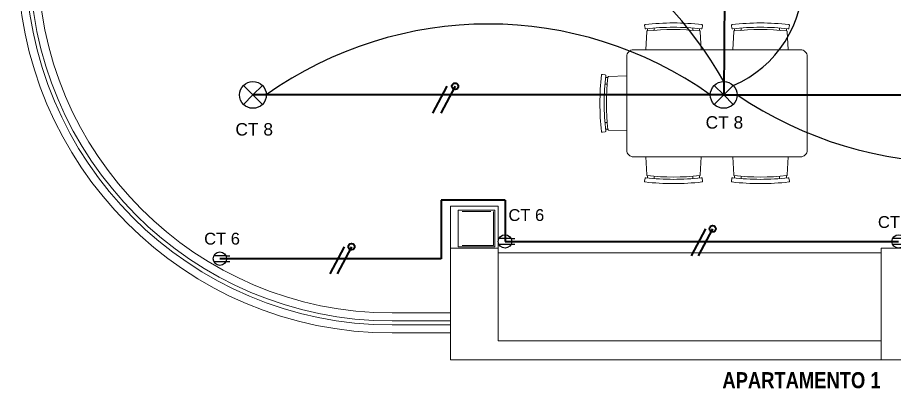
# Model space of a CAD drawing. Header units: metres. Extents: x -0.3 to 18.7, y -0.2 to 11.3.
# Drawn here: x 0.4 to 6.96, y -0.21 to 2.56 of the extents above; entities that cross this region are included whole.
import ezdxf

# ---------------------------------------------------------------- set-up
doc = ezdxf.new("R2010")
doc.units = ezdxf.units.M
doc.linetypes.add('ACAD_ISO02W100', pattern=[15, 12, -3])
doc.layers.add('arquitecturapasito', color=252, linetype='Continuous', lineweight=0)
doc.layers.add('Tuberia 1', color=130, linetype='Continuous', lineweight=20)
for name, color, linetype in [('conexiones', 10, 'ACAD_ISO02W100'), ('Luminaria', 10, 'Continuous'), ('Tomacorrientes', 160, 'Continuous')]:
    doc.layers.add(name, color=color, linetype=linetype)
doc.layers.add('muebles', color=7, linetype='Continuous', lineweight=5, true_color=0xccfa9e)
doc.styles.get("Standard").update_dxf_attribs({"font": 'arial.ttf'})
pattern_1 = [(0, (0, 0), (0, 6.985), [5.08, -1.905]), (90, (0, 0), (-6.985, 4e-16), [5.08, -1.905])]

# ---------------------------------------------------------------- blocks, each defined once
blk = doc.blocks.new('Tomacorriente')
at = {"layer": 'Tomacorrientes'}
for p, q in [((0.0453, 0.0211), (-0.0453, 0.0211)), ((0.0453, 0.0211), (0.0743, 0.0211)), ((-0.0453, -0.0211), (0.0453, -0.0211)), ((0.0453, -0.0211), (0.0743, -0.0211))]:
    blk.add_line(p, q, dxfattribs=at)
blk.add_circle((0, 0), 0.05, dxfattribs=at)
blk = doc.blocks.new('MGS---0G')
for p, q in [((-0.200223, -0.135859), (-0.206276, 0)), ((0.200223, -0.135859), (0.206276, 0)), ((-0.213121, -0.16037), (-0.216246, -0.182241)), ((-0.194029, -0.157922), (-0.194029, -0.14079)), ((-0.143664, -0.163377), (-0.143664, -0.146319)), ((0.143664, -0.163377), (0.143664, -0.146319)), ((0.194029, -0.157922), (0.194029, -0.14079)), ((0.213121, -0.16037), (0.216246, -0.182241))]:
    blk.add_line(p, q)
for centre, radius, start, end in [((-0.211297, -0.182948), 0.005, 171.868669, 262.086231), ((-0.208172, -0.161077), 0.005, 82.089944, 171.868669), ((0, 1.590742), 1.791231, 263.203343, 276.796657), ((0, 1.59187), 1.760266, 263.230774, 276.769226), ((-0.19523, -0.135591), 0.005, 183.077649, 262.510793), ((0, 1.621106), 1.772511, 263.65524, 276.34476), ((0.19523, -0.135591), 0.005, 277.489207, 356.922351), ((0.208172, -0.161077), 0.005, 8.131331, 97.910056), ((0.211297, -0.182948), 0.005, 277.913769, 8.131331)]:
    blk.add_arc(centre, radius, start, end)
blk = doc.blocks.new('Comedor')
blk.add_lwpolyline([(0.3937, -1.3), (0.3937, -0.05, 0.414214), (0.3437, 0), (-0.3563, 0, 0.414214), (-0.4063, -0.05), (-0.4063, -1.3, 0.414214), (-0.3563, -1.35), (0.3437, -1.35, 0.414214)], format="xyb", close=True)
at = {"rotation": 270}
for p in [(-0.4063, -0.35), (-0.4063, -1)]:
    blk.add_blockref('MGS---0G', p, dxfattribs=at)
at = {"xscale": -1, "rotation": 90}
for p in [(0.3937, -0.35), (0.3937, -1)]:
    blk.add_blockref('MGS---0G', p, dxfattribs=at)
blk.add_blockref('MGS---0G', (-0.0063, -1.35))
blk = doc.blocks.new('Lampara')
at = {"layer": 'Luminaria'}
for q in [(12.0753, 10.0669), (12.2167, 10.0669), (12.0753, 9.9254), (12.2167, 9.9254)]:
    blk.add_line((12.146, 9.9962), q, dxfattribs=at)
blk.add_circle((12.146, 9.9962), 0.1, dxfattribs=at)

msp = doc.modelspace()

# ---------------------------------------------------------------- hatches: boundary and pattern name
at = {"layer": 'Tuberia 1', "lineweight": 40}
h = msp.add_hatch(dxfattribs=at)
h.set_pattern_fill('ANGLE', color=256)
h.set_pattern_definition(pattern_1)
h.paths.add_polyline_path([(8.1128, 2.0556, 1), (8.16, 2.0556, 1)])
h.paths.add_polyline_path([(3.6955, 2.044, 1), (3.6483, 2.044, 1)])
h.paths.add_polyline_path([(5.6211, 0.9787, 1), (5.5739, 0.9787, 1)])
h.paths.add_polyline_path([(2.8734, 0.8444, 1), (2.9206, 0.8444, 1)])
h.paths.add_polyline_path([(5.7584, 2.7949, 1), (5.7112, 2.7949, 1)])
h.paths.add_polyline_path([(5.4945, 3.7397, 1), (5.5417, 3.7397, 1)])
h.paths.add_polyline_path([(4.3681, 3.7397, 1), (4.4153, 3.7397, 1)])
h.paths.add_polyline_path([(4.8085, 3.9738, 1), (4.8557, 3.9738, 1)])
h.paths.add_polyline_path([(3.0526, 3.2309, 1), (3.0998, 3.2309, 1)])
h.paths.add_polyline_path([(1.6958, 3.0343, 1), (1.743, 3.0343, 1)])
h.paths.add_polyline_path([(1.223, 3.3185, 1), (1.1758, 3.3185, 1)])
h = msp.add_hatch(dxfattribs=at)
h.set_pattern_fill('ANGLE', color=256)
h.set_pattern_definition([(0, (0.5956, -1.187), (0, 6.985), [5.08, -1.905]), (90, (0.5956, -1.187), (-6.985, 4e-16), [5.08, -1.905])])
h.paths.add_polyline_path([(3.6483, 2.044, 1), (3.6955, 2.044, 1)])
h = msp.add_hatch(dxfattribs=at)
h.set_pattern_fill('ANGLE', color=256)
h.set_pattern_definition(pattern_1)
h.paths.add_polyline_path([(3.6483, 2.044, 1), (3.6955, 2.044, 1)])
h = msp.add_hatch(dxfattribs=at)
h.set_pattern_fill('ANGLE', color=256)
h.set_pattern_definition([(0, (1.501, -2.239), (0, 6.985), [5.08, -1.905]), (90, (1.501, -2.239), (-6.985, 4e-16), [5.08, -1.905])])
h.paths.add_polyline_path([(5.5739, 0.9787, 1), (5.6211, 0.9787, 1)])
h = msp.add_hatch(dxfattribs=at)
h.set_pattern_fill('ANGLE', color=256)
h.set_pattern_definition(pattern_1)
h.paths.add_polyline_path([(5.5739, 0.9787, 1), (5.6211, 0.9787, 1)])
h = msp.add_hatch(dxfattribs=at)
h.set_pattern_fill('ANGLE', color=256)
h.set_pattern_definition([(0, (-1.199, -2.373), (0, 6.985), [5.08, -1.905]), (90, (-1.199, -2.373), (-6.985, 4e-16), [5.08, -1.905])])
h.paths.add_polyline_path([(2.8734, 0.8444, 1), (2.9206, 0.8444, 1)])
h = msp.add_hatch(dxfattribs=at)
h.set_pattern_fill('ANGLE', color=256)
h.set_pattern_definition(pattern_1)
h.paths.add_polyline_path([(2.8734, 0.8444, 1), (2.9206, 0.8444, 1)])

# ---------------------------------------------------------------- linework, layer by layer
at = {"layer": 'arquitecturapasito', "color": 252}
for p, q in [((3.637, 0.35), (3.637, 1.1469)), ((3.9949, 1.1469), (3.637, 1.1469)), ((3.6952, 1.1177), (3.9689, 1.1177)), ((3.6952, 1.1177), (3.6952, 0.8437)), ((3.9689, 1.1177), (3.9689, 0.8437)), ((3.9949, 1.1469), (3.9949, 0.1401)), ((3.7252, 1.1077), (3.9385, 1.1077)), ((3.9583, 1.1077), (3.9583, 0.8537)), ((3.9583, 1.1077), (3.9583, 0.8537)), ((3.9583, 1.1077), (3.9583, 0.8537)), ((3.9583, 1.1077), (3.9583, 0.8537)), ((3.9583, 1.1077), (3.9583, 0.8537)), ((3.7252, 0.8537), (3.9385, 0.8537)), ((3.9583, 0.8537), (3.9385, 0.8537)), ((3.9583, 0.8537), (3.9385, 0.8537)), ((3.9583, 0.8537), (3.9385, 0.8537)), ((3.9583, 0.8537), (3.9385, 0.8537)), ((3.9583, 0.8537), (3.9385, 0.8537)), ((3.9949, 0.834), (3.637, 0.834)), ((3.6952, 0.8437), (3.9689, 0.8437)), ((3.9949, 0.7982), (6.8575, 0.7982)), ((7.3382, 0.834), (6.8575, 0.834)), ((6.8575, 0), (6.8575, 0.834)), ((3.637, 0.35), (3.2, 0.35)), ((3.637, 0.35), (3.637, 0)), ((3.637, 0.2), (3.2, 0.2)), ((6.8575, 0.1401), (3.9949, 0.1401))]:
    msp.add_line(p, q, dxfattribs=at)
at = {"layer": 'arquitecturapasito', "color": 252, "ltscale": 0.025}
for p, q in [((3.637, 0.29), (3.2, 0.29)), ((3.637, 0.26), (3.2, 0.26))]:
    msp.add_line(p, q, dxfattribs=at)
at = {"layer": 'arquitecturapasito', "color": 252, "ltscale": 0.05}
msp.add_line((7.7769, 0), (3.637, 0), dxfattribs=at)
at = {"layer": 'arquitecturapasito', "color": 252}
for radius in [2.8, 2.65]:
    msp.add_arc((3.2, 3), radius, 180, 270, dxfattribs=at)
at = {"layer": 'arquitecturapasito', "color": 252, "ltscale": 0.025}
for radius in [2.74, 2.71]:
    msp.add_arc((3.2, 3), radius, 180, 270, dxfattribs=at)
at = {"layer": 'conexiones', "linetype": 'ByBlock'}
for centre, radius, start, end in [((5.4205, 2.8345), 0.8512, 292.82243, 71.59853), ((3.1122, 0.6353), 2.9459, 29.34898, 86.04127), ((3.92, -0.3571), 2.866, 54.60533, 125.39467), ((7.44, 4.4376), 2.9663, 235.97087, 304.02913)]:
    msp.add_arc(centre, radius, start, end, dxfattribs=at)
at = {"layer": 'Tuberia 1', "lineweight": 40}
for p, q in [((5.6956, 3.6485), (5.68, 1.9792)), ((3.6101, 2.044), (3.5027, 1.8426)), ((3.6719, 2.044), (3.5644, 1.8426)), ((5.68, 1.9792), (2.16, 1.9792)), ((5.68, 1.9792), (9.2, 1.9792)), ((4.0449, 1.1937), (3.5677, 1.1937)), ((3.5677, 1.1937), (3.5677, 0.7552)), ((4.0449, 1.1937), (4.0449, 0.884)), ((5.5436, 0.9787), (5.4361, 0.7773)), ((5.5975, 0.9787), (5.49, 0.7773)), ((4.0449, 0.884), (6.9882, 0.884)), ((2.8431, 0.8444), (2.7356, 0.6431)), ((2.897, 0.8444), (2.7895, 0.6431)), ((3.5677, 0.7552), (1.9128, 0.7552))]:
    msp.add_line(p, q, dxfattribs=at)
at = {"layer": 'Tuberia 1', "color": 4, "lineweight": 40}
for centre in [(3.6719, 2.044), (5.5975, 0.9787), (2.897, 0.8444)]:
    msp.add_circle(centre, 0.0236, dxfattribs=at)

# ---------------------------------------------------------------- block references
at = {"layer": 'Luminaria'}
for name, p in [('Lampara', (-9.986, -8.017)), ('Lampara', (-6.466, -8.017)), ('Tomacorriente', (4.0449, 0.884)), ('Tomacorriente', (6.9882, 0.884)), ('Tomacorriente', (1.9128, 0.7552))]:
    msp.add_blockref(name, p, dxfattribs=at)
at = {"layer": 'muebles', "lineweight": 70, "rotation": 269.9999999999999}
msp.add_blockref('Comedor', (6.3048, 1.9102), dxfattribs=at)

# ---------------------------------------------------------------- texts
at = {"color": 5}
for p in [(4.0703, 1.0369), (6.8331, 0.9849), (1.7952, 0.8606)]:
    msp.add_text('CT 6', height=0.08844, dxfattribs=at).set_placement(p)
at = {"layer": 'arquitecturapasito', "color": 1, "insert": (6.2617, -0.1538), "char_height": 0.12, "width": 1.726427, "attachment_point": 5}
msp.add_mtext('{\\fArial Narrow|b1|i0|c0|p34;APARTAMENTO 1}', dxfattribs=at)
at = {"layer": 'Luminaria', "char_height": 0.09288, "attachment_point": 1}
for insert in [(5.5447, 1.8201), (2.029, 1.7686)]:
    msp.add_mtext_dynamic_manual_height_columns('CT 8', width=0.303533, gutter_width=0.4644, heights=[0], dxfattribs=dict(at, insert=insert))

doc.saveas('drawing.dxf')
